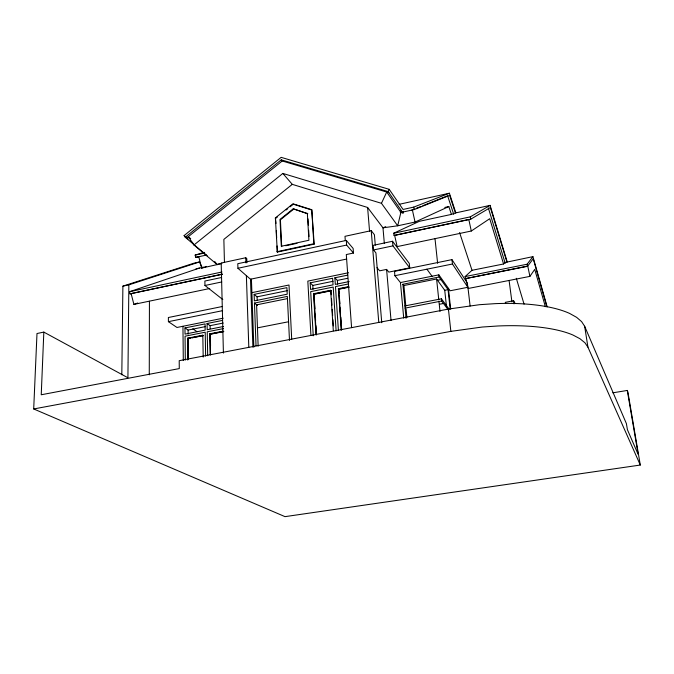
<?xml version="1.0" encoding="UTF-8"?>
<svg xmlns="http://www.w3.org/2000/svg" width="674" height="674" viewBox="0 0 674 674"><rect width="100%" height="100%" fill="white"/><g stroke="black" fill="none" stroke-linecap="round" stroke-linejoin="round"><path stroke-width="1.01" d="M149.266 374.795L149.434 301.227M201.787 266.66L199.369 261.992L128.852 284.849L127.917 377.777L43.827 332.105L36.994 333.52L33.7 408.958L285.009 516.646L640.3 465.043L627.873 391.965L627.292 390.448L612.818 392.816M121.809 374.769L122.895 286.138L194.137 263.13L199.369 261.992M43.827 332.105L41.24 394.77L179.276 368.594L179.208 360.7L448.429 309.071L479.5 304.699L495.12 303.654A109.87 37.163 -6.5 0 1 569.682 313.469L576.615 317.336L581.611 321.624L584.636 326.241L626.399 423.617L627.418 429.7L638.168 454.453L627.292 390.448M546.841 306.721L533.227 258.749L527.548 266.314L465.54 278.632L465.094 276.584L472.011 270.299L503.571 263.981L504.952 262.489L506.924 262.093L490.386 207.508L470.755 219.193L394.122 235.538L393.616 233.271L419.321 221.325L451.428 214.399L455.413 212.967L449.642 195.359L414.249 209.563L400.364 212.605L400.794 210.802M451.428 214.399L448.833 206.556L415.058 222.058L397.694 225.807L381.459 203.312L386.716 192.048L400.887 212.403L403.044 213.051L403.473 211.257M403.044 213.051L388.165 191.585L389.21 189.327L281.142 157.354L184.112 235.571L185.24 237.231L207.255 255.85M470.115 306.038L468.068 288.506L529.916 276.382L534.743 269.364L545.376 306.712M465.094 276.584L527.11 264.233L532.923 256.634L547.162 306.839M506.924 262.093L532.923 256.634M465.54 278.632L527.75 266.036L529.916 276.382M185.24 237.231L281.26 159.839L388.165 191.585M186.395 238.208L282.221 160.976L388.94 192.705M190.691 238.722L188.29 236.675L193.952 244.999L282.844 173.42L381.459 203.312M384.323 243.297L382.975 227.82L367.608 207.466L292.28 184.347L223.861 239.38L224.45 262.43M275.388 217.904L292.963 203.784L311.776 209.724L314.185 244.14L277.334 252.084L275.388 217.904L276.011 223.423M275.776 218.309L277.376 217.02M286.155 209.968L287.747 208.687M290.14 206.766L293.333 204.197L311.144 209.825M307.336 213.287L308.911 240.264L281.302 246.254L280.022 219.404L293.232 208.797L307.698 213.7L293.232 208.797M281.69 246.642L280.401 219.808L293.603 209.21M471.294 231.022L468.809 219.471L394.627 235.302L397.163 246.608L471.294 231.022L489.728 218.696L503.571 263.981M393.616 233.271L470.25 216.876L490.108 205.368L507.193 261.798M455.413 212.967L490.108 205.368M394.122 235.538L394.627 235.302M385.73 226.649L382.975 227.82L397.694 225.807L400.887 212.403L400.364 212.605M411.865 210.086L414.266 209.125M416.178 208.367L420.938 206.463M422.842 205.705L447.62 195.805L453.728 214.366M389.21 189.327L403.06 209.454L413.71 207.12L449.398 193.219L455.801 212.765M199.47 268.075L129.526 291.724L130.09 293.898L131.101 293.552L133.899 304.404L137.69 303.014M197.853 256.929L198.771 256.642L201.619 268.084L206.547 266.407M204.18 252.337L195.148 255.101L195.721 257.392L198.712 256.465M221.266 263.686L201.619 268.084M399.05 204.348L449.398 193.219M195.148 255.101L204.694 253.003M195.721 257.392L206.328 255.075M444.806 207.432L448.833 206.556M285.776 245.757L297.015 243.314M246.928 262.784L246.794 258.664L245.757 257.738L221.19 263.037L223.414 353.092M375.283 245.193L374.407 234.712L371.222 230.651L344.987 236.313L345.29 240.517M195.974 268.825L203.548 267.19M217.812 264.115L221.889 263.239M276.947 251.705L313.823 243.752L314.185 244.14M122.895 286.138L128.852 284.849M351.584 327.657L346.301 254.553L353.479 253.036L353.134 248.445L346.293 240.416L237.787 263.711L237.922 268.277L250.484 279.23L252.902 347.127M237.922 268.277L346.63 245.066L353.479 253.036M129.526 291.724L222.007 271.984M132.121 293.333L222.378 274.124M130.09 293.898L222.563 274.225M221.611 277.486L204.871 281.033L204.955 285.49L222.816 299.568M376.977 267.645L379.639 270.83L386.59 269.406L388.805 272.111L409.708 267.848L409.278 263.408L392.529 241.258L373.16 245.37L373.539 249.961L375.923 252.91L381.754 322.728M204.955 285.49L221.729 281.959M373.539 249.961L392.95 245.875L409.708 267.848M250.484 279.23L346.63 259.06M133.899 304.404L209.749 288.506M251.899 292.659L289.003 285.009L291.707 339.249M348.534 272.734L307.824 281.125L310.933 335.576M254.14 294.378L286.905 287.638L287.225 294.193L254.376 300.89L254.14 294.378L257.047 296.846L257.19 300.553M310.183 282.853L332.619 278.244L333.057 284.849L310.562 289.441L310.183 282.853L312.803 285.431L313.022 289.171M349.191 281.563L335.323 284.394L334.877 277.781L347.725 275.135M257.047 296.846L287.613 290.587M312.803 285.431L333.091 281.277M334.877 277.781L337.371 280.401L347.641 278.295M222.496 306.468L168.382 317.513L168.407 321.667L176.976 327.471L223.204 318.187M403.726 318.128L400.457 282.566L438.858 274.849L450.139 290.772L467.857 287.293L467.368 283.105L451.959 259.633L394.501 271.352L394.897 275.691L400.6 282.743M256.027 345.787L254.46 303.073L287.335 296.392L289.491 340.437M348.365 283.981L335.467 286.602L338.415 330.42M168.407 321.667L222.597 310.663M394.897 275.691L452.448 264.014L467.857 287.293M287.309 298.633L256.6 304.85L258.15 346.175M315.946 334.658L313.536 293.746L330.664 290.275L331.17 290.789M341.213 330.319L338.373 288.708L348.584 286.644M348.905 286.989L338.71 289.053L341.482 329.594M313.536 293.746L314.059 294.252L330.167 290.991M338.373 288.708L338.87 289.23L349.073 287.166M184.971 327.926L205.056 323.908L205.166 330.125L185.038 334.127L184.971 327.926L188.088 330.066L205.081 326.671M223.49 326.486L207.196 329.729L207.078 323.503L222.319 320.445M406.051 318.297L402.9 284.268L439.086 277.014L448.058 289.626L450.165 308.869M402.9 284.268L403.92 285.523L436.592 278.994L444.73 290.283L446.592 307.487M207.078 323.503L210.086 325.677L223.237 323.048M437.519 280.274L440.922 279.592M223.549 328.575L207.23 331.81L207.685 355.754M187.743 360.042L187.49 338.222L202.815 335.189L203.228 335.475L187.911 338.5L188.156 359.267M210.128 354.709L209.715 333.832L223.288 331.153M223.684 331.44L210.12 334.11L210.541 354.979M187.49 338.222L190.161 338.238M192.2 337.834L203.43 335.618M209.715 333.832L210.322 334.253L223.751 331.608M444.73 290.283L448.058 289.626M257.468 327.859L288.438 321.776M404.906 305.92L441.403 298.809L449.187 309.29M448.244 309.855L441.639 301.017L405.108 308.111L406.127 309.307L406.885 317.446M439.558 304.235L443.475 303.477M515.113 303.401L513.596 300.747L505.23 302.34L505.669 303.073M33.7 408.958L450.855 331.364L482.188 327.042L497.943 325.98A110.705 35.478 -6.4 0 1 572.984 335.045L579.943 338.71L584.948 342.788L587.947 347.194L640.3 465.043M192.806 328.794L197.069 331.751M254.46 303.073L257.375 305.499M193.952 244.999L217.272 264.714L214.753 261.529M184.112 235.571L188.071 238.925M190.447 240.938L192.823 242.943M282.844 173.42L292.28 184.347M281.26 159.839L282.221 160.976M426.912 269.196L432.152 276.399M459.575 232.547L472.011 270.299M488.347 207.946L505.23 263.399M516.309 278.278L524.06 304.134M413.71 207.12L414.249 209.563M412.362 209.884L415.058 222.058M465.86 278.337L468.068 288.506M470.25 216.876L470.755 219.193M527.11 264.233L527.548 266.314M584.636 326.241L587.947 347.194M513.596 300.747L514.009 303.864M509.089 280.468L511.928 301.885M451.959 259.633L452.448 264.014M448.412 288.337L450.687 309.122M448.429 309.071L450.855 331.364M435 238.655L437.628 263.34M438.858 274.849L439.086 277.014M441.403 298.809L441.639 301.017M436.592 278.994L438.799 299.93M439.018 302.019L440.012 311.439M403.92 285.523L405.824 306.097M392.529 241.258L392.95 245.875M386.59 269.406L391.038 320.512M371.222 230.651L378.788 322.484M367.608 207.466L369.546 231.157M346.293 240.416L346.63 245.066M338.87 289.23L339.157 293.384M339.511 298.582L339.873 303.772M340.151 307.934L340.513 313.132M340.791 317.286L341.221 323.52M341.507 327.674L341.651 329.755M337.371 280.401L337.623 284.158M336.115 330.858L333.209 287.065L310.689 291.64L313.242 335.795M331.271 294.765L331.001 290.612L313.882 294.083L316.3 334.97M331.541 298.919L331.953 305.145M332.223 309.299L332.636 315.525M332.905 319.678L333.31 325.904M330.664 290.275L333.31 330.782M311.776 209.724L313.823 243.752M314.059 294.252L314.244 297.394M314.556 302.634L314.927 308.919M315.238 314.16L315.609 320.453M315.921 325.694L316.291 331.979M308.001 218.882L308.363 225.108M308.667 230.289L309.029 236.515M276.34 230.592L276.669 237.754M277.048 245.943L277.334 252.084M251.419 279.196L253.854 347.11M245.757 257.738L245.934 262.894M246.372 275.641L248.807 347.169M210.086 325.677L210.153 328.769M210.322 334.253L210.549 345.728M205.637 356.15L205.208 332.206L185.055 336.2L185.316 360.042M202.815 335.189L203.194 357.085M188.088 330.066L188.13 334.178M188.122 338.634L188.341 357.33M182.949 326.275L183.294 360.489"/></g></svg>
